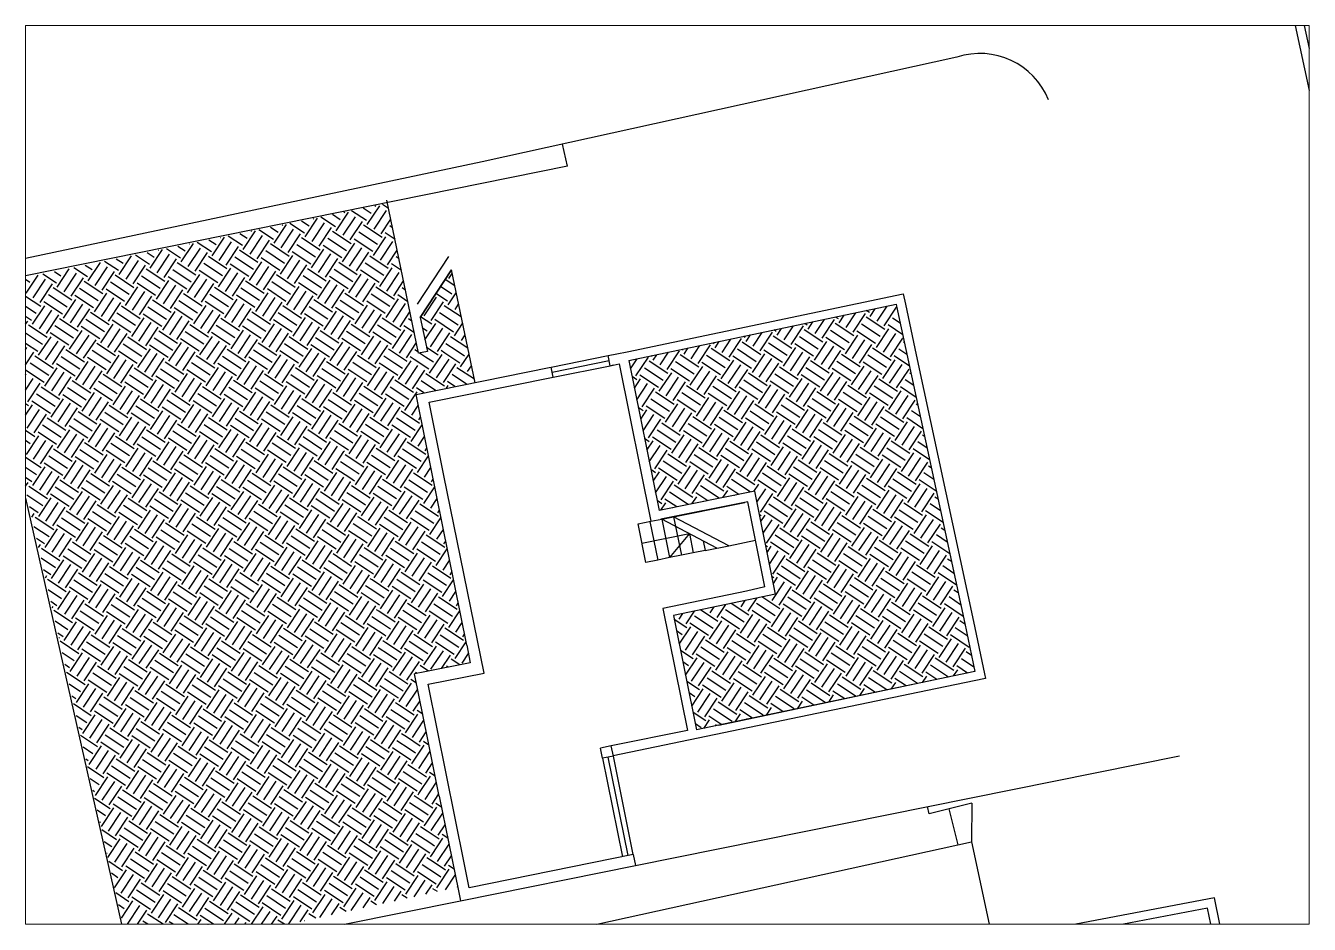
# Paper-space layout 'Layout1' of a CAD drawing. Header units: inches. Extents: x 0.1 to 28.7, y 0 to 20.1.
# The model-space entities are those that its viewports show. They can reach past a viewport. Long polylines and large blocks are cut down to what shows.
import ezdxf

# ---------------------------------------------------------------- set-up
doc = ezdxf.new("R2010")
doc.units = ezdxf.units.IN
doc.header["$MEASUREMENT"] = 0
for name, color, linetype in [('A-Concrete', 4, 'Continuous'), ('A-Flor-Strs', 8, 'Continuous'), ('A-hatch-floor', 253, 'Continuous'), ('A-View 4', 8, 'Continuous')]:
    doc.layers.add(name, color=color, linetype=linetype)
pattern_1 = [(56.42, (18309002.724, 67594278.166), (-14.0006, 69.3108), [50, -50]), (56.42, (18308987.104, 67594288.536), (-14.0006, 69.3108), [50, -50]), (56.42, (18308971.483, 67594298.907), (-14.0006, 69.3108), [50, -50]), (146.42, (18308969.733, 67594307.57), (-69.3108, -14.0006), [50, -50]), (146.42, (18308980.103, 67594323.19), (-69.3108, -14.0006), [50, -50]), (146.42, (18308990.474, 67594338.813), (-69.3108, -14.0006), [50, -50])]

msp = doc.modelspace()

# ---------------------------------------------------------------- hatches: boundary and pattern name
at = {"layer": 'A-hatch-floor'}
h = msp.add_hatch(dxfattribs=at)
h.set_pattern_fill('EARTH', color=256, scale=200, angle=45)
h.set_pattern_definition(pattern_1)
h.paths.add_polyline_path([(18309445.9, 67594721.4), (18308536.3, 67594534.3), (18308642.4, 67594058.6), (18308830.1, 67593217.5), (18308871.6, 67593031.8), (18309563.7, 67593183.7), (18309312.5, 67594331.4), (18309625.3, 67594397.6), (18309588.7, 67594572.8), (18309519, 67594466.4), (18309534.9, 67594390.1), (18309515.3, 67594386)])
h = msp.add_hatch(dxfattribs=at)
h.set_pattern_fill('EARTH', color=256, scale=200, angle=45)
h.set_pattern_definition(pattern_1)
h.paths.add_polyline_path([(18310583.5, 67594491.7), (18310582.7, 67594495.6), (18309985.1, 67594369.8), (18310052.8, 67594034.5), (18310266.5, 67594077.7), (18310313, 67593847.7), (18310252.6, 67593835), (18310085, 67593799.7), (18310136.7, 67593543.9), (18310666, 67593655.1), (18310758.2, 67593674.5), (18310735.6, 67593782)])
h = msp.add_hatch(dxfattribs=at)
h.set_pattern_fill('EARTH', color=256, scale=200, angle=45)
h.set_pattern_definition(pattern_1)
h.paths.add_polyline_path([(18309390.7, 67594348), (18309312.5, 67594331.4), (18309563.7, 67593183.7), (18309602.7, 67593192.3), (18309561.6, 67593396), (18309536, 67593522.4), (18309506.4, 67593669.1), (18309528.9, 67593673.6), (18309537.9, 67593675.5)])
h.paths.add_polyline_path([(18309514.2, 67594271.6), (18309509.7, 67594294.1), (18309641.4, 67594320.7), (18309625.3, 67594397.6), (18309390.7, 67594348), (18309537.9, 67593675.5), (18309630.9, 67593694.2), (18309622.9, 67593733.4)])

# ---------------------------------------------------------------- linework, layer by layer
at = {"layer": 'A-Concrete'}
msp.add_lwpolyline([(18310116.5, 67593542.7), (18310116.5, 67593542.7)], dxfattribs=at)
at = {"layer": 'A-Flor-Strs'}
for points in [[(18309512.9, 67594495.7), (18309582.6, 67594602.2)], [(18309519, 67594466.4), (18309519, 67594466.4), (18309519, 67594466.4), (18309588.7, 67594572.8)]]:
    msp.add_lwpolyline(points, dxfattribs=at)
at = {"layer": 'A-hatch-floor'}
msp.add_lwpolyline([(18309641.5, 67594320.3), (18309588.7, 67594572.8), (18309519, 67594466.4), (18309534.9, 67594390.1), (18309515.3, 67594386), (18309444.6, 67594728.1)], dxfattribs=at)
at = {"layer": 'A-View 4'}
for p, q in [((18310718, 67595048, -25), (18309657.4, 67594814.1, -25)), ((18310085.2, 67594020.7), (18310102.6, 67593934.4)), ((18310208.5, 67593955.8), (18310085.2, 67594020.7)), ((18310034.3, 67594010.4), (18310058.8, 67594015.3)), ((18310182, 67593950.4), (18310058.8, 67594015.3)), ((18310014.5, 67593961.5), (18310120.4, 67593982.9)), ((18310120.4, 67593982.9), (18310076.2, 67593929.1)), ((18310120.4, 67593982.9), (18310129.1, 67593939.8)), ((18310151.2, 67593966.7), (18310155.6, 67593945.1)), ((18310208.5, 67593955.8), (18310268.3, 67593967.9)), ((18310102.6, 67593934.4), (18310076.2, 67593929.1)), ((18310129.1, 67593939.8), (18310102.6, 67593934.4)), ((18310155.6, 67593945.1), (18310129.1, 67593939.8)), ((18310155.6, 67593945.1), (18310208.5, 67593955.8)), ((18309622.9, 67593733.4), (18309630.9, 67593694.2)), ((18309630.9, 67593694.2), (18309528.9, 67593673.6)), ((18309995, 67593265.2), (18309950.5, 67593485.4)), ((18309561.6, 67593396), (18309604.3, 67593184.2)), ((18309608.9, 67593161.7), (18310000, 67593240.7)), ((18309604.3, 67593184.2), (18309608.9, 67593161.7))]:
    msp.add_line(p, q, dxfattribs=at)
at = {"layer": 'A-View 4', "elevation": -25, "flags": 128}
for points in [[(18311405.2, 67595435), (18311958.8, 67592894.4)], [(18311424.7, 67595439.3), (18311978.3, 67592898.7)], [(18309847.8, 67594804.1), (18309836.9, 67594853.7)], [(18310751.4, 67593380.1), (18310656, 67593356.4), (18310652.8, 67593372.6)], [(18310721.3, 67593287.2), (18310701.3, 67593367.7)], [(18310751.4, 67593380.1), (18310750.6, 67593293.6)], [(18309934.8, 67592829.6), (18309884.5, 67593102.9), (18310750.6, 67593293.6), (18310798.1, 67593074.4), (18310886.5, 67593090.6)], [(18311344.3, 67592917.4), (18311294.2, 67593168.7), (18310886.5, 67593090.6)], [(18311324.7, 67592913.5), (18311278.5, 67593145.3), (18310890.2, 67593071)]]:
    msp.add_lwpolyline(points, dxfattribs=at)
at = {"layer": 'A-View 4', "elevation": -25}
for points in [[(18309657.4, 67594814.1), (18308522.5, 67594573.3), (18308872.9, 67593013), (18309608.9, 67593161.7)], [(18309847.8, 67594804.1), (18308535.2, 67594539)], [(18309981.2, 67594389.4), (18310598.1, 67594519.3), (18310603.1, 67594495.8)], [(18309985.3, 67594369.8), (18310582.7, 67594495.6), (18310583.5, 67594491.7)], [(18310583.5, 67594491.6), (18310735.6, 67593782), (18310758.2, 67593674.5), (18310666, 67593655.1), (18310186, 67593554.2)], [(18310603.1, 67594495.8), (18310627.4, 67594382.4)], [(18309958.6, 67594384.8), (18309981.2, 67594389.4)], [(18309811.6, 67594355.1), (18309939, 67594380.8)], [(18309813.9, 67594343.8), (18309941.3, 67594369.6)], [(18309939, 67594380.8), (18309958.6, 67594384.8)], [(18309943.6, 67594358.3), (18309939, 67594380.8)], [(18309943.6, 67594358.3), (18309963.2, 67594362.3), (18310034.3, 67594010.4)], [(18309943.6, 67594358.3), (18309951.4, 67594359.9)], [(18309985.1, 67594369.8), (18310052.8, 67594034.5)], [(18310627.4, 67594382.4), (18310725.4, 67593925.1)], [(18309622.9, 67593733.4), (18309514.2, 67594271.6), (18309509.7, 67594294.1), (18309807.2, 67594354.2)], [(18309571.8, 67594112.8), (18309538.7, 67594276.5), (18309816.1, 67594332.6)], [(18309538.7, 67594276.5), (18309816.1, 67594332.6)], [(18309807.2, 67594354.2), (18309811.6, 67594355.1)], [(18309816.1, 67594332.6), (18309811.6, 67594355.1)], [(18309816.1, 67594332.6), (18309943.6, 67594358.3)], [(18309661.5, 67593671.2), (18309571.8, 67594112.8)], [(18310313, 67593847.7), (18310266.5, 67594077.7), (18310052.8, 67594034.5)], [(18310289.3, 67593863.9), (18310250.9, 67594054.1), (18310056.8, 67594014.9)], [(18310058.8, 67594015.3), (18310244, 67594052.7)], [(18310005.8, 67594004.6), (18310034.3, 67594010.4)], [(18310049.7, 67593923.7), (18310023.3, 67593918.4), (18310005.8, 67594004.6)], [(18310032.3, 67594010), (18310049.7, 67593923.7)], [(18310058.8, 67594015.3), (18310076.2, 67593929.1), (18310049.7, 67593923.7)], [(18310725.4, 67593925.1), (18310755.2, 67593786.2), (18310779.7, 67593669.5), (18310781.9, 67593659), (18310670.1, 67593635.5), (18309950.4, 67593486.2)], [(18310289.3, 67593863.9), (18310248.3, 67593854.5), (18310061.4, 67593815.2), (18310116.5, 67593542.7)], [(18310313, 67593847.7), (18310252.6, 67593835), (18310085, 67593799.7), (18310136.7, 67593543.9)], [(18309528.9, 67593673.6), (18309506.4, 67593669.1)], [(18309561.6, 67593396), (18309536, 67593522.4), (18309506.4, 67593669.1)], [(18309536.6, 67593646), (18309661.5, 67593671.2)], [(18309995, 67593265.2), (18309628.4, 67593191.1), (18309617.1, 67593247), (18309536.6, 67593646)], [(18310666, 67593655.1), (18310136.7, 67593543.9)], [(18310116.5, 67593542.7), (18309945.9, 67593508.2)], [(18309945.9, 67593508.2), (18309921.8, 67593503.4)], [(18309926.5, 67593480.6), (18309921.8, 67593503.4)], [(18309950.5, 67593485.4), (18309945.9, 67593508.2)], [(18309950.5, 67593485.4), (18309926.5, 67593480.6)], [(18309926.5, 67593480.6), (18309971, 67593260.3)], [(18309938.5, 67593483), (18309983, 67593262.8)], [(18310000, 67593240.7), (18311215.7, 67593486.3)], [(18309995, 67593265.2), (18310000, 67593240.7)]]:
    msp.add_lwpolyline(points, dxfattribs=at)
at = {"layer": 'A-View 4'}
msp.add_arc((18310769.9, 67594891.4, -25), 165, 21.8853, 108.3483, dxfattribs=at)

psp = doc.layouts.get("Layout1")

# ---------------------------------------------------------------- viewports
at = {"layer": 'A-Flor-Strs', "view_target_point": (18310045.051, 67593264.481)}
psp.add_viewport(center=(14.394, 10.026), size=(28.685, 20.09403), view_center_point=(26.478, 849.49), view_height=2009.40305, dxfattribs=at)

doc.saveas('drawing.dxf')
